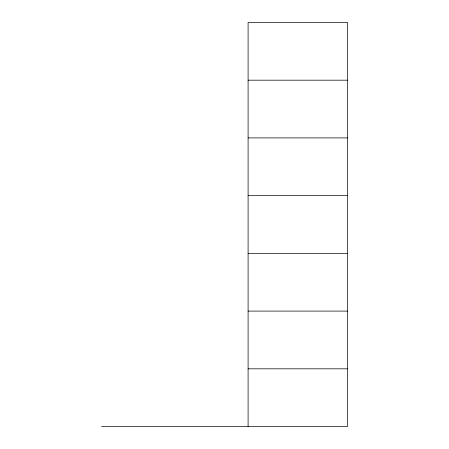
<?xml version="1.0" encoding="UTF-8"?>
<svg xmlns="http://www.w3.org/2000/svg" width="449" height="449" viewBox="0 0 449 449"><rect width="100%" height="100%" fill="white"/><g stroke="black" fill="none" stroke-linecap="round" stroke-linejoin="round"><path stroke-width="0.67" d="M248.095 80.18L347.487 80.18M248.095 137.905L347.487 137.905M248.095 195.635L347.487 195.635M248.095 253.365L347.487 253.365M248.095 311.095L347.487 311.095M248.095 368.82L347.487 368.82M101.513 426.55L347.487 426.55L347.487 22.45L248.095 22.45L248.095 426.55"/></g></svg>
